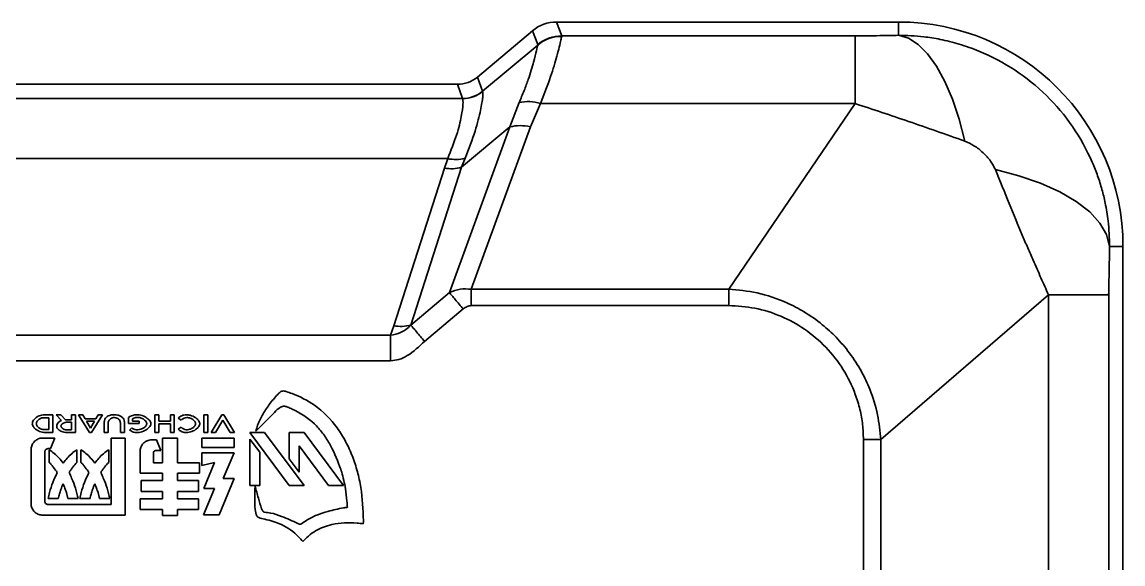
# Model space of a CAD drawing. Header units: millimetres. Extents: x 0 to 420, y 0 to 297.
# Drawn here: x 267.987 to 268.87, y 151.552 to 151.987 of the extents above; entities that cross this region are included whole.
import ezdxf

# ---------------------------------------------------------------- set-up
doc = ezdxf.new("R2010")
doc.units = ezdxf.units.MM

msp = doc.modelspace()

# ---------------------------------------------------------------- linework, layer by layer
at = {"color": 7, "linetype": 'Continuous', "lineweight": 35}
for p, q in [((268.41972, 151.97616), (268.41567, 151.9873)), ((268.68976, 151.9873), (268.41567, 151.9873)), ((268.68976, 151.97664), (268.68976, 151.9873)), ((268.39641, 151.98029), (268.35214, 151.94314)), ((268.39641, 151.98029), (268.40046, 151.96915)), ((268.41972, 151.97616), (268.41971, 151.97576)), ((268.41972, 151.97616), (268.65514, 151.97616)), ((268.65514, 151.92185), (268.65514, 151.97616)), ((268.40046, 151.96883), (268.35628, 151.93176)), ((268.40046, 151.96915), (268.40046, 151.96883)), ((268.35214, 151.94314), (268.35628, 151.93176)), ((268.33609, 151.9373), (267.92344, 151.9373)), ((268.33609, 151.9373), (268.34023, 151.92592)), ((268.35628, 151.93176), (268.35632, 151.93167)), ((268.34027, 151.92582), (267.91925, 151.92582)), ((268.34027, 151.92582), (268.34023, 151.92592)), ((268.37811, 151.90316), (268.38551, 151.92266)), ((268.40278, 151.92185), (268.39459, 151.90329)), ((268.65514, 151.92185), (268.40278, 151.92185)), ((268.55362, 151.77296), (268.65514, 151.92185)), ((268.3297, 151.77017), (268.37811, 151.90316)), ((268.37811, 151.90316), (268.33942, 151.8707)), ((268.39459, 151.90329), (268.34716, 151.77296)), ((268.32833, 151.87768), (267.9312, 151.87768)), ((268.285, 151.74361), (268.32569, 151.87013)), ((268.33942, 151.8707), (268.29874, 151.74418)), ((268.32569, 151.87013), (268.32833, 151.87768)), ((268.34231, 151.87796), (268.33942, 151.8707)), ((268.85907, 151.8073), (268.86976, 151.8073)), ((268.86976, 151.53684), (268.86976, 151.8073)), ((268.55362, 151.77296), (268.34716, 151.77296)), ((268.34716, 151.77296), (268.34716, 151.75977)), ((268.55362, 151.75977), (268.55362, 151.77296)), ((268.3297, 151.77017), (268.29874, 151.74418)), ((268.67558, 151.65232), (268.81007, 151.76843)), ((268.81007, 151.5202), (268.81007, 151.76843)), ((268.85837, 151.76843), (268.85837, 151.54103)), ((268.34069, 151.75707), (268.30973, 151.73109)), ((268.55362, 151.75977), (268.34716, 151.75977)), ((268.28253, 151.73591), (268.285, 151.74361)), ((268.28253, 151.73591), (267.977, 151.73591)), ((268.28253, 151.71558), (268.28253, 151.73591)), ((268.28253, 151.71558), (267.977, 151.71558)), ((268.00399, 151.672), (268.01163, 151.672)), ((268.00428, 151.66983), (268.00848, 151.66983)), ((268.00848, 151.66983), (268.00848, 151.66023)), ((268.01163, 151.672), (268.01163, 151.65805)), ((268.01429, 151.672), (268.01818, 151.672)), ((268.01875, 151.66765), (268.01429, 151.672)), ((268.01818, 151.672), (268.02196, 151.66813)), ((268.02285, 151.66815), (268.02669, 151.66815)), ((268.02669, 151.672), (268.02992, 151.672)), ((268.02669, 151.66815), (268.02669, 151.672)), ((268.02992, 151.672), (268.02992, 151.65805)), ((268.03231, 151.672), (268.0357, 151.672)), ((268.04105, 151.65805), (268.03231, 151.672)), ((268.0357, 151.672), (268.03753, 151.66892)), ((268.03753, 151.66892), (268.04625, 151.66892)), ((268.03866, 151.66694), (268.0451, 151.66694)), ((268.04189, 151.66148), (268.03866, 151.66694)), ((268.0451, 151.66694), (268.04189, 151.66148)), ((268.05145, 151.672), (268.04271, 151.65805)), ((268.04625, 151.66892), (268.04804, 151.672)), ((268.04804, 151.672), (268.05145, 151.672)), ((268.05295, 151.65805), (268.05295, 151.6664)), ((268.06905, 151.6664), (268.06905, 151.65805)), ((268.07242, 151.66514), (268.07242, 151.6701)), ((268.07567, 151.66892), (268.07567, 151.66714)), ((268.07567, 151.66714), (268.08088, 151.66714)), ((268.08088, 151.66714), (268.08088, 151.66514)), ((268.09356, 151.672), (268.09671, 151.672)), ((268.09356, 151.65805), (268.09356, 151.672)), ((268.09671, 151.672), (268.09671, 151.66704)), ((268.09671, 151.66704), (268.10593, 151.66704)), ((268.10593, 151.672), (268.10908, 151.672)), ((268.10593, 151.66704), (268.10593, 151.672)), ((268.10908, 151.672), (268.10908, 151.65805)), ((268.1146, 151.66795), (268.11211, 151.66949)), ((268.1328, 151.65805), (268.1328, 151.672)), ((268.1328, 151.672), (268.13606, 151.672)), ((268.13606, 151.672), (268.13606, 151.65805)), ((268.13869, 151.65805), (268.1473, 151.672)), ((268.14809, 151.66797), (268.14221, 151.65805)), ((268.1473, 151.672), (268.14885, 151.672)), ((268.15395, 151.65805), (268.14809, 151.66797)), ((268.14885, 151.672), (268.15747, 151.65805)), ((268.00848, 151.66023), (268.0046, 151.66023)), ((268.01163, 151.65805), (268.0046, 151.65805)), ((268.02992, 151.65805), (268.02193, 151.65805)), ((268.02669, 151.66011), (268.02243, 151.66011)), ((268.02298, 151.66619), (268.02669, 151.66619)), ((268.02669, 151.66619), (268.02669, 151.66011)), ((268.04271, 151.65805), (268.04105, 151.65805)), ((268.05611, 151.65805), (268.05295, 151.65805)), ((268.05611, 151.66581), (268.05611, 151.65805)), ((268.0659, 151.65805), (268.0659, 151.66581)), ((268.06905, 151.65805), (268.0659, 151.65805)), ((268.08088, 151.66514), (268.07242, 151.66514)), ((268.0731, 151.65993), (268.07512, 151.66159)), ((268.09671, 151.65805), (268.09356, 151.65805)), ((268.09671, 151.66498), (268.09671, 151.65805)), ((268.10593, 151.66498), (268.09671, 151.66498)), ((268.10593, 151.65805), (268.10593, 151.66498)), ((268.10908, 151.65805), (268.10593, 151.65805)), ((268.11211, 151.66058), (268.1146, 151.66213)), ((268.13606, 151.65805), (268.1328, 151.65805)), ((268.14221, 151.65805), (268.13869, 151.65805)), ((268.15747, 151.65805), (268.15395, 151.65805)), ((268.16972, 151.65802), (268.18156, 151.65802)), ((268.20129, 151.61545), (268.16972, 151.65802)), ((268.18156, 151.65802), (268.21313, 151.61545)), ((268.20129, 151.65802), (268.21313, 151.65802)), ((268.20129, 151.63673), (268.20129, 151.65802)), ((268.21313, 151.65802), (268.2447, 151.61545)), ((268.00368, 151.65349), (268.01337, 151.65349)), ((268.01337, 151.65349), (268.00986, 151.645)), ((268.05856, 151.65349), (268.06962, 151.65349)), ((268.05856, 151.60016), (268.05856, 151.65349)), ((268.06962, 151.65349), (268.06962, 151.59167)), ((268.09097, 151.65203), (268.09474, 151.65203)), ((268.09474, 151.65203), (268.09843, 151.64363)), ((268.09963, 151.65349), (268.11155, 151.65349)), ((268.09963, 151.63362), (268.09963, 151.65349)), ((268.11155, 151.65349), (268.11155, 151.63362)), ((268.13118, 151.64585), (268.13118, 151.65348)), ((268.13118, 151.65348), (268.15716, 151.65348)), ((268.15716, 151.65348), (268.15716, 151.64585)), ((268.16972, 151.61545), (268.16972, 151.6527)), ((268.16972, 151.6527), (268.17761, 151.64206)), ((268.66165, 151.65232), (268.67558, 151.65232)), ((268.66165, 151.43981), (268.66165, 151.65232)), ((268.67558, 151.43981), (268.67558, 151.65232)), ((267.99425, 151.6011), (267.99425, 151.64415)), ((268.00531, 151.64234), (268.00531, 151.60282)), ((268.00986, 151.645), (268.00805, 151.645)), ((268.00883, 151.63394), (268.00883, 151.64415)), ((268.03103, 151.64415), (268.03103, 151.63394)), ((268.03429, 151.63394), (268.03429, 151.64415)), ((268.0565, 151.64415), (268.0565, 151.63394)), ((268.08162, 151.62522), (268.08162, 151.64269)), ((268.09234, 151.64123), (268.09234, 151.63362)), ((268.09843, 151.64363), (268.095, 151.64363)), ((268.15716, 151.64585), (268.13118, 151.64585)), ((268.13118, 151.64176), (268.15716, 151.64176)), ((268.13118, 151.63157), (268.13118, 151.64176)), ((268.15716, 151.64176), (268.14833, 151.62091)), ((268.17761, 151.64206), (268.17761, 151.61545)), ((268.23286, 151.61545), (268.20918, 151.64738)), ((268.20918, 151.64738), (268.20918, 151.62609)), ((268.09234, 151.63362), (268.09963, 151.63362)), ((268.11155, 151.63362), (268.12929, 151.63362)), ((268.12929, 151.63362), (268.12929, 151.62522)), ((268.14138, 151.63396), (268.13118, 151.63157)), ((268.13289, 151.61311), (268.14138, 151.63396)), ((268.20918, 151.62609), (268.20129, 151.63673)), ((268.09963, 151.62522), (268.08162, 151.62522)), ((268.09963, 151.61946), (268.09963, 151.62522)), ((268.11155, 151.62522), (268.11155, 151.61946)), ((268.12929, 151.62522), (268.11155, 151.62522)), ((268.08248, 151.61946), (268.09963, 151.61946)), ((268.08248, 151.61072), (268.08248, 151.61946)), ((268.11155, 151.61946), (268.12844, 151.61946)), ((268.12844, 151.61946), (268.12844, 151.61072)), ((268.15716, 151.62091), (268.14516, 151.59184)), ((268.14833, 151.62091), (268.15716, 151.62091)), ((268.17761, 151.61545), (268.16972, 151.61545)), ((268.21313, 151.61545), (268.20129, 151.61545)), ((268.2447, 151.61545), (268.23286, 151.61545)), ((268.01611, 151.60487), (268.00797, 151.60487)), ((268.03198, 151.60487), (268.02375, 151.60487)), ((268.04158, 151.60487), (268.03335, 151.60487)), ((268.05736, 151.60487), (268.04921, 151.60487)), ((268.08162, 151.60462), (268.09963, 151.60462)), ((268.08162, 151.59622), (268.08162, 151.60462)), ((268.09963, 151.61072), (268.08248, 151.61072)), ((268.09963, 151.60462), (268.09963, 151.61072)), ((268.11155, 151.61072), (268.11155, 151.60462)), ((268.12844, 151.61072), (268.11155, 151.61072)), ((268.11155, 151.60462), (268.12852, 151.60462)), ((268.12852, 151.60462), (268.12852, 151.59622)), ((268.13255, 151.59184), (268.14138, 151.61311)), ((268.14138, 151.61311), (268.13289, 151.61311)), ((268.00805, 151.60016), (268.05856, 151.60016)), ((268.09963, 151.59622), (268.08162, 151.59622)), ((268.09963, 151.59133), (268.09963, 151.59622)), ((268.11155, 151.59622), (268.11155, 151.59133)), ((268.12852, 151.59622), (268.11155, 151.59622)), ((268.06962, 151.59167), (268.00368, 151.59167)), ((268.11155, 151.59133), (268.09963, 151.59133)), ((268.14516, 151.59184), (268.13255, 151.59184))]:
    msp.add_line(p, q, dxfattribs=at)
at = {"color": 7, "linetype": 'Continuous', "lineweight": 35, "flags": 128}
for points in [[(268.74288, 151.89177), (268.73837, 151.90938), (268.73304, 151.92544), (268.72699, 151.93969), (268.72032, 151.95189), (268.71314, 151.96183), (268.70557, 151.96934), (268.69773, 151.97431), (268.68976, 151.97664)], [(268.76746, 151.86895), (268.78637, 151.86398), (268.80369, 151.85796), (268.8191, 151.85102), (268.83231, 151.84328), (268.84309, 151.83487), (268.85123, 151.82597), (268.85659, 151.81672), (268.85907, 151.8073)]]:
    msp.add_lwpolyline(points, dxfattribs=at)
at = {"color": 7, "linetype": 'Continuous', "lineweight": 35}
for centre, radius, start, end in [((268.68976, 151.8073), 0.18, 360, 90), ((268.41975, 151.94611), 0.03004, 90.05864, 129.94136), ((268.41964, 151.94576), 0.03, 89.85901, 129.74994), ((268.34021, 151.95095), 0.02504, 270.05864, 309.94136), ((268.34023, 151.95086), 0.02504, 270.09326, 309.96431), ((268.39266, 151.89041), 0.03303, 72.15722, 102.50189), ((268.38663, 151.86785), 0.03632, 77.33678, 103.57014), ((268.33134, 151.89976), 0.03016, 259.20339, 285.55031), ((268.33474, 151.9062), 0.02923, 257.33552, 285.00616), ((268.29065, 151.77324), 0.03016, 259.20334, 285.55039)]:
    msp.add_arc(centre, radius, start, end, dxfattribs=at)
for centre, major_axis, start_param, end_param in [((268.4157, 151.95726), (0.01028, -0.02823), 2.793026, 3.49016), ((268.33606, 151.96233), (0.00856, -0.02353), 5.934618, 6.631752)]:
    msp.add_ellipse(centre, major_axis=major_axis, ratio=0.998448, start_param=start_param, end_param=end_param, dxfattribs=at)
for points, knots in [([(268.41971, 151.97576), (268.41953, 151.97491), (268.41916, 151.97323), (268.41785, 151.96765), (268.41604, 151.9606), (268.41372, 151.95246), (268.41004, 151.94052), (268.40572, 151.9294), (268.40278, 151.92185)], [0, 0, 0, 0, 0.1663954, 0.3268016, 0.4799251, 0.6101743, 0.735331, 1, 1, 1, 1]), ([(268.65514, 151.97616), (268.65786, 151.97617), (268.66457, 151.9762), (268.67621, 151.97636), (268.68486, 151.97654), (268.68976, 151.97664)], [0, 0, 0, 0, 0.2265988, 0.561025, 1, 1, 1, 1]), ([(268.68976, 151.97664), (268.69654, 151.97642), (268.70773, 151.97605), (268.72396, 151.97338), (268.7388, 151.96971), (268.75935, 151.96244), (268.78364, 151.94959), (268.80908, 151.92903), (268.83017, 151.90397), (268.8427, 151.88134), (268.84953, 151.86395), (268.85297, 151.85303), (268.85589, 151.84097), (268.85847, 151.82577), (268.85885, 151.8141), (268.85907, 151.8073)], [0, 0, 0, 0, 0.076443, 0.126237, 0.185346, 0.248673, 0.371897, 0.493418, 0.615548, 0.739261, 0.783292, 0.826338, 0.868398, 0.923222, 1, 1, 1, 1]), ([(268.38551, 151.92266), (268.38693, 151.92591), (268.3898, 151.93248), (268.39294, 151.94115), (268.39543, 151.94886), (268.3978, 151.9572), (268.39973, 151.96521), (268.40021, 151.96761), (268.40046, 151.96883)], [0, 0, 0, 0, 0.128995, 0.260465, 0.386664, 0.51504, 0.752772, 1, 1, 1, 1]), ([(268.35632, 151.93167), (268.35647, 151.93051), (268.35677, 151.92822), (268.35489, 151.9169), (268.35098, 151.90048), (268.34522, 151.88553), (268.34231, 151.87796)], [0, 0, 0, 0, 0.2474427, 0.4865597, 0.7402703, 1, 1, 1, 1]), ([(268.32833, 151.87768), (268.33094, 151.88426), (268.33615, 151.89743), (268.33943, 151.91203), (268.34092, 151.92251), (268.3405, 151.92468), (268.34027, 151.92582)], [0, 0, 0, 0, 0.249344, 0.4990448, 0.7372951, 1, 1, 1, 1]), ([(268.74288, 151.89177), (268.72785, 151.89709), (268.69861, 151.90743), (268.66936, 151.91713), (268.65514, 151.92185)], [0, 0, 0, 0, 0.513929, 1, 1, 1, 1]), ([(268.76746, 151.86895), (268.76626, 151.87126), (268.7637, 151.87621), (268.75766, 151.88261), (268.75071, 151.88824), (268.7454, 151.89063), (268.74288, 151.89177)], [0, 0, 0, 0, 0.228464, 0.490672, 0.757738, 1, 1, 1, 1]), ([(268.81007, 151.76843), (268.80806, 151.77291), (268.80401, 151.78197), (268.79835, 151.79468), (268.79333, 151.80619), (268.78687, 151.8213), (268.77816, 151.84249), (268.77114, 151.85986), (268.76746, 151.86895)], [0, 0, 0, 0, 0.140816, 0.284488, 0.382285, 0.482496, 0.729213, 1, 1, 1, 1]), ([(268.85907, 151.8073), (268.85886, 151.79836), (268.85859, 151.78717), (268.85842, 151.77437), (268.85838, 151.77047), (268.85838, 151.76898), (268.85837, 151.76843)], [0, 0, 0, 0, 0.712288, 0.891315, 0.960245, 1, 1, 1, 1]), ([(268.34716, 151.77296), (268.34415, 151.77313), (268.33797, 151.77348), (268.3325, 151.77129), (268.3297, 151.77017)], [0, 0, 0, 0, 0.487848, 1, 1, 1, 1]), ([(268.67558, 151.65232), (268.67493, 151.65893), (268.67356, 151.67274), (268.6678, 151.69102), (268.66003, 151.70759), (268.65102, 151.72162), (268.64031, 151.73415), (268.62815, 151.74534), (268.61487, 151.75467), (268.59751, 151.7637), (268.57722, 151.7707), (268.56125, 151.77223), (268.55362, 151.77296)], [0, 0, 0, 0, 0.105818, 0.221247, 0.303726, 0.397637, 0.486458, 0.56599, 0.660847, 0.744444, 0.877991, 1, 1, 1, 1]), ([(268.34069, 151.75707), (268.33961, 151.75836), (268.33742, 151.76098), (268.33433, 151.76466), (268.33161, 151.7679), (268.33033, 151.76942), (268.3297, 151.77017)], [0, 0, 0, 0, 0.245849, 0.500001, 0.754152, 1, 1, 1, 1]), ([(268.81007, 151.76843), (268.81679, 151.76843), (268.83036, 151.76843), (268.84503, 151.76843), (268.85523, 151.76843), (268.85733, 151.76843), (268.85837, 151.76843)], [0, 0, 0, 0, 0.247804, 0.5, 0.752196, 1, 1, 1, 1]), ([(268.85816, 151.76843), (268.85818, 151.7685), (268.85823, 151.76864), (268.85831, 151.76934), (268.85835, 151.77008), (268.85838, 151.77061)], [0, 0, 0, 0, 0.207126, 0.438229, 1, 1, 1, 1]), ([(268.34069, 151.75707), (268.3417, 151.75781), (268.34319, 151.75889), (268.34547, 151.75966), (268.34661, 151.75973), (268.34716, 151.75977)], [0, 0, 0, 0, 0.521782, 0.769325, 1, 1, 1, 1]), ([(268.66165, 151.65232), (268.66151, 151.6563), (268.66123, 151.66439), (268.65903, 151.67656), (268.65444, 151.69173), (268.64594, 151.70914), (268.63202, 151.72683), (268.61509, 151.74128), (268.59575, 151.75181), (268.57503, 151.75851), (268.56067, 151.75936), (268.55362, 151.75977)], [0, 0, 0, 0, 0.070722, 0.143758, 0.21913, 0.352151, 0.485358, 0.616819, 0.745052, 0.874872, 1, 1, 1, 1]), ([(268.29874, 151.74418), (268.29745, 151.74291), (268.29505, 151.74055), (268.28955, 151.73748), (268.28527, 151.73653), (268.28253, 151.73591)], [0, 0, 0, 0, 0.294463, 0.547852, 1, 1, 1, 1]), ([(268.30973, 151.73109), (268.30865, 151.73237), (268.30645, 151.73499), (268.30336, 151.73868), (268.30064, 151.74191), (268.29937, 151.74344), (268.29874, 151.74418)], [0, 0, 0, 0, 0.245848, 0.5, 0.754152, 1, 1, 1, 1]), ([(268.30973, 151.73109), (268.3054, 151.72692), (268.29929, 151.72103), (268.28951, 151.71623), (268.28478, 151.71579), (268.28253, 151.71558)], [0, 0, 0, 0, 0.558619, 0.78934, 1, 1, 1, 1]), ([(268.17454, 151.65898), (268.17496, 151.6606), (268.17623, 151.66546), (268.18028, 151.67298), (268.18583, 151.68172), (268.19057, 151.68688), (268.19296, 151.68949)], [0, 0, 0, 0, 0.138868, 0.417722, 0.706333, 1, 1, 1, 1]), ([(268.19296, 151.68949), (268.19347, 151.68996), (268.19433, 151.69075), (268.19594, 151.69129), (268.19742, 151.69124), (268.19837, 151.69097), (268.19885, 151.69083)], [0, 0, 0, 0, 0.319453, 0.543111, 0.766311, 1, 1, 1, 1]), ([(268.19885, 151.69083), (268.20043, 151.6903), (268.20837, 151.68762), (268.22361, 151.67972), (268.23764, 151.66547), (268.24673, 151.6508), (268.25213, 151.63895), (268.25609, 151.62656), (268.25983, 151.60938), (268.2604, 151.59616), (268.26078, 151.58726)], [0, 0, 0, 0, 0.03865, 0.194338, 0.392706, 0.493149, 0.593544, 0.693896, 0.794211, 1, 1, 1, 1]), ([(268.24333, 151.62613), (268.24279, 151.62771), (268.24009, 151.63561), (268.2354, 151.6464), (268.22818, 151.65766), (268.21914, 151.66818), (268.20883, 151.67426), (268.20046, 151.6782), (268.19785, 151.67906), (268.19575, 151.67898), (268.19275, 151.67756), (268.1858, 151.67056), (268.17943, 151.66401), (268.17454, 151.65898)], [0, 0, 0, 0, 0.048169, 0.241379, 0.33788, 0.433916, 0.639701, 0.675797, 0.701807, 0.718369, 0.734888, 0.796355, 1, 1, 1, 1]), ([(268.0046, 151.65805), (268.00375, 151.65814), (268.00152, 151.65839), (267.99869, 151.65989), (267.99655, 151.66179), (267.99554, 151.66343), (267.99519, 151.66487), (267.99541, 151.66636), (267.99638, 151.66817), (267.99848, 151.67016), (268.00119, 151.67169), (268.00324, 151.67192), (268.00399, 151.672)], [0, 0, 0, 0, 0.103068, 0.272975, 0.380129, 0.450745, 0.504132, 0.557726, 0.630958, 0.750137, 0.907593, 1, 1, 1, 1]), ([(268.0046, 151.66023), (268.004, 151.6603), (268.00253, 151.66048), (268.00065, 151.66154), (267.99926, 151.66286), (267.99861, 151.66402), (267.99842, 151.66504), (267.99862, 151.66612), (267.99937, 151.66741), (268.0008, 151.66869), (268.00255, 151.66964), (268.00379, 151.66977), (268.00428, 151.66983)], [0, 0, 0, 0, 0.107522, 0.269023, 0.38047, 0.452163, 0.50862, 0.565188, 0.646662, 0.775363, 0.910485, 1, 1, 1, 1]), ([(268.02193, 151.65805), (268.02116, 151.65814), (268.0193, 151.65835), (268.01714, 151.65947), (268.01565, 151.66083), (268.01499, 151.66192), (268.01478, 151.66299), (268.01497, 151.66415), (268.01571, 151.66554), (268.01699, 151.6669), (268.0182, 151.66742), (268.01875, 151.66765)], [0, 0, 0, 0, 0.147974, 0.353463, 0.450206, 0.530143, 0.591907, 0.65363, 0.750939, 0.887099, 1, 1, 1, 1]), ([(268.02196, 151.66813), (268.02203, 151.66813), (268.02218, 151.66814), (268.02248, 151.66815), (268.0227, 151.66815), (268.02285, 151.66815)], [0, 0, 0, 0, 0.253407, 0.506797, 1, 1, 1, 1]), ([(268.05295, 151.6664), (268.053, 151.66683), (268.0531, 151.66787), (268.0539, 151.6694), (268.05525, 151.67081), (268.05746, 151.6719), (268.06064, 151.67224), (268.06387, 151.67209), (268.06653, 151.67101), (268.06805, 151.66951), (268.06891, 151.66789), (268.06901, 151.66681), (268.06905, 151.6664)], [0, 0, 0, 0, 0.057396, 0.142461, 0.228893, 0.320305, 0.471061, 0.658867, 0.756094, 0.853964, 0.944424, 1, 1, 1, 1]), ([(268.0659, 151.66581), (268.06586, 151.66616), (268.06577, 151.66695), (268.06503, 151.66814), (268.06382, 151.6692), (268.06217, 151.66993), (268.0604, 151.67003), (268.05872, 151.66949), (268.05738, 151.66857), (268.05649, 151.66743), (268.05614, 151.66647), (268.05611, 151.66596), (268.05611, 151.66581)], [0, 0, 0, 0, 0.075155, 0.16832, 0.291124, 0.415852, 0.54785, 0.661465, 0.788026, 0.890381, 0.967538, 1, 1, 1, 1]), ([(268.07242, 151.6701), (268.07394, 151.67089), (268.07664, 151.67227), (268.08142, 151.67227), (268.08533, 151.67085), (268.08818, 151.66893), (268.08964, 151.66725), (268.09025, 151.66594), (268.09035, 151.66472), (268.08999, 151.66343), (268.08885, 151.66174), (268.08617, 151.65963), (268.08242, 151.65805), (268.07823, 151.65771), (268.0752, 151.65859), (268.07364, 151.65959), (268.0731, 151.65993)], [0, 0, 0, 0, 0.120432, 0.213162, 0.331684, 0.413005, 0.455865, 0.488872, 0.514902, 0.540892, 0.583063, 0.658706, 0.781016, 0.867724, 0.954736, 1, 1, 1, 1]), ([(268.07512, 151.66159), (268.07585, 151.66116), (268.07729, 151.66031), (268.07979, 151.65996), (268.08233, 151.66046), (268.08443, 151.66148), (268.08595, 151.66271), (268.08672, 151.66378), (268.08703, 151.66477), (268.08696, 151.66573), (268.08641, 151.66687), (268.08503, 151.66831), (268.08284, 151.66956), (268.08009, 151.67026), (268.07763, 151.66988), (268.07625, 151.6692), (268.07567, 151.66892)], [0, 0, 0, 0, 0.08987, 0.176538, 0.263027, 0.362446, 0.423179, 0.470099, 0.500982, 0.532068, 0.57022, 0.633522, 0.742023, 0.836258, 0.931198, 1, 1, 1, 1]), ([(268.11211, 151.66949), (268.11308, 151.67022), (268.115, 151.67167), (268.11853, 151.67237), (268.12242, 151.67181), (268.12569, 151.67031), (268.12805, 151.66834), (268.12913, 151.66681), (268.12955, 151.66539), (268.12943, 151.66402), (268.12863, 151.66241), (268.12663, 151.66038), (268.12325, 151.65851), (268.11917, 151.65761), (268.11546, 151.65831), (268.1133, 151.65954), (268.11229, 151.66042), (268.11211, 151.66058)], [0, 0, 0, 0, 0.0851898, 0.1689633, 0.2461857, 0.3609459, 0.4182105, 0.4624632, 0.4917446, 0.5212139, 0.5573808, 0.6170712, 0.7200168, 0.8276822, 0.9052049, 0.9826242, 1, 1, 1, 1]), ([(268.1146, 151.66213), (268.11519, 151.66163), (268.11635, 151.66064), (268.11856, 151.66004), (268.12104, 151.66023), (268.12331, 151.66118), (268.12501, 151.66251), (268.12586, 151.6637), (268.1262, 151.66471), (268.12613, 151.66573), (268.12556, 151.6669), (268.12421, 151.66829), (268.12197, 151.66954), (268.1193, 151.6701), (268.1169, 151.66961), (268.11545, 151.66876), (268.11477, 151.66811), (268.1146, 151.66795)], [0, 0, 0, 0, 0.079836, 0.158698, 0.232948, 0.337554, 0.41275, 0.456024, 0.489191, 0.522624, 0.56103, 0.622793, 0.723203, 0.826712, 0.901133, 0.975506, 1, 1, 1, 1]), ([(268.02243, 151.66011), (268.02202, 151.66015), (268.02129, 151.66024), (268.02047, 151.6606), (268.01991, 151.66092), (268.0195, 151.66119), (268.01913, 151.6615), (268.01871, 151.66193), (268.01837, 151.66243), (268.01822, 151.66294), (268.01823, 151.66328), (268.0183, 151.66364), (268.01848, 151.66399), (268.0188, 151.6644), (268.0191, 151.66469), (268.01943, 151.66495), (268.01977, 151.66518), (268.02013, 151.66539), (268.0205, 151.66557), (268.02088, 151.66574), (268.02127, 151.66588), (268.02167, 151.666), (268.02203, 151.66609), (268.02247, 151.66617), (268.02281, 151.66618), (268.02298, 151.66619)], [0, 0, 0, 0, 0.104931, 0.188559, 0.230252, 0.271948, 0.313654, 0.355384, 0.425825, 0.468883, 0.490273, 0.510955, 0.563746, 0.591003, 0.644663, 0.671402, 0.698138, 0.751654, 0.778385, 0.805115, 0.858613, 0.885344, 0.912077, 0.955815, 1, 1, 1, 1]), ([(267.99425, 151.64415), (267.99435, 151.64521), (267.99455, 151.64735), (267.99621, 151.65013), (267.99859, 151.65223), (268.00123, 151.65334), (268.00299, 151.65345), (268.00368, 151.65349)], [0, 0, 0, 0, 0.217033, 0.432668, 0.640579, 0.859649, 1, 1, 1, 1]), ([(268.08162, 151.64269), (268.08172, 151.64376), (268.08193, 151.64589), (268.08358, 151.64867), (268.08597, 151.65077), (268.08857, 151.65188), (268.09031, 151.65199), (268.09097, 151.65203)], [0, 0, 0, 0, 0.2182785, 0.4351494, 0.6441626, 0.864466, 1, 1, 1, 1]), ([(268.00805, 151.645), (268.00772, 151.64497), (268.00706, 151.6449), (268.00619, 151.64441), (268.00561, 151.64368), (268.00535, 151.64296), (268.00532, 151.64252), (268.00531, 151.64234)], [0, 0, 0, 0, 0.23459, 0.46963, 0.6837, 0.878789, 1, 1, 1, 1]), ([(268.00883, 151.64415), (268.01018, 151.64317), (268.01295, 151.64117), (268.01669, 151.63756), (268.01888, 151.63481), (268.01997, 151.63343)], [0, 0, 0, 0, 0.322508, 0.65906, 1, 1, 1, 1]), ([(268.01997, 151.63343), (268.02101, 151.63474), (268.02311, 151.63741), (268.02679, 151.64106), (268.02961, 151.64311), (268.03103, 151.64415)], [0, 0, 0, 0, 0.323586, 0.659323, 1, 1, 1, 1]), ([(268.03429, 151.64415), (268.03565, 151.64316), (268.0384, 151.64117), (268.0421, 151.63754), (268.04427, 151.63481), (268.04535, 151.63343)], [0, 0, 0, 0, 0.323845, 0.659773, 1, 1, 1, 1]), ([(268.04535, 151.63343), (268.04638, 151.63474), (268.04849, 151.63742), (268.05219, 151.64108), (268.05506, 151.64312), (268.0565, 151.64415)], [0, 0, 0, 0, 0.322168, 0.658364, 1, 1, 1, 1]), ([(268.095, 151.64363), (268.09463, 151.6436), (268.09401, 151.64356), (268.09322, 151.64317), (268.09268, 151.64259), (268.09239, 151.64191), (268.09235, 151.64143), (268.09234, 151.64123)], [0, 0, 0, 0, 0.2727578, 0.4578419, 0.6443533, 0.8508999, 1, 1, 1, 1]), ([(268.01526, 151.6258), (268.01432, 151.62717), (268.01287, 151.62929), (268.01069, 151.63199), (268.00945, 151.63329), (268.00883, 151.63394)], [0, 0, 0, 0, 0.481223, 0.740091, 1, 1, 1, 1]), ([(268.03103, 151.63394), (268.02991, 151.6327), (268.0282, 151.63081), (268.02614, 151.62804), (268.02517, 151.62654), (268.02469, 151.6258)], [0, 0, 0, 0, 0.484106, 0.741689, 1, 1, 1, 1]), ([(268.04064, 151.6258), (268.03971, 151.62719), (268.03829, 151.62932), (268.03611, 151.63198), (268.0349, 151.63329), (268.03429, 151.63394)], [0, 0, 0, 0, 0.48414, 0.741719, 1, 1, 1, 1]), ([(268.0565, 151.63394), (268.05536, 151.63271), (268.05362, 151.63083), (268.05158, 151.62803), (268.05057, 151.62654), (268.05007, 151.6258)], [0, 0, 0, 0, 0.482099, 0.740834, 1, 1, 1, 1]), ([(268.00797, 151.60487), (268.00831, 151.60651), (268.00925, 151.61093), (268.01159, 151.61799), (268.01403, 151.62318), (268.01526, 151.6258)], [0, 0, 0, 0, 0.22528, 0.610558, 1, 1, 1, 1]), ([(268.02469, 151.6258), (268.02541, 151.62429), (268.02736, 151.62022), (268.03005, 151.61329), (268.03133, 151.60769), (268.03198, 151.60487)], [0, 0, 0, 0, 0.225097, 0.610128, 1, 1, 1, 1]), ([(268.03335, 151.60487), (268.03369, 151.60651), (268.03463, 151.61093), (268.03697, 151.61799), (268.03941, 151.62318), (268.04064, 151.6258)], [0, 0, 0, 0, 0.225279, 0.610555, 1, 1, 1, 1]), ([(268.05007, 151.6258), (268.05079, 151.62429), (268.05274, 151.62022), (268.05543, 151.61329), (268.05671, 151.60769), (268.05736, 151.60487)], [0, 0, 0, 0, 0.225098, 0.610129, 1, 1, 1, 1]), ([(268.24793, 151.59793), (268.24778, 151.59959), (268.24736, 151.60457), (268.24659, 151.61181), (268.24511, 151.61955), (268.24392, 151.62394), (268.24333, 151.62613)], [0, 0, 0, 0, 0.174669, 0.524102, 0.761562, 1, 1, 1, 1]), ([(268.01997, 151.61688), (268.01933, 151.61534), (268.01821, 151.61263), (268.01687, 151.60862), (268.01637, 151.60613), (268.01611, 151.60487)], [0, 0, 0, 0, 0.3958448, 0.6967928, 1, 1, 1, 1]), ([(268.02375, 151.60487), (268.0234, 151.60651), (268.02279, 151.60939), (268.02135, 151.61334), (268.02043, 151.6157), (268.01997, 151.61688)], [0, 0, 0, 0, 0.397481, 0.698479, 1, 1, 1, 1]), ([(268.04535, 151.61688), (268.04475, 151.61533), (268.04368, 151.6126), (268.04233, 151.60861), (268.04183, 151.60612), (268.04158, 151.60487)], [0, 0, 0, 0, 0.396668, 0.697235, 1, 1, 1, 1]), ([(268.04921, 151.60487), (268.04885, 151.60651), (268.04821, 151.60938), (268.04672, 151.61333), (268.04581, 151.61569), (268.04535, 151.61688)], [0, 0, 0, 0, 0.397021, 0.698347, 1, 1, 1, 1]), ([(268.18167, 151.58847), (268.18, 151.58869), (268.17793, 151.58897), (268.17578, 151.59021), (268.17484, 151.59154), (268.1738, 151.5962), (268.17342, 151.60418), (268.17369, 151.61136), (268.17382, 151.61501)], [0, 0, 0, 0, 0.160025, 0.1969977, 0.234195, 0.3116862, 0.6494763, 1, 1, 1, 1]), ([(268.17382, 151.61501), (268.17428, 151.61341), (268.1752, 151.6102), (268.17688, 151.60404), (268.17824, 151.59952), (268.17911, 151.5966)], [0, 0, 0, 0, 0.2610648, 0.5221233, 1, 1, 1, 1]), ([(268.00368, 151.59167), (268.00259, 151.59178), (268.00041, 151.59199), (267.99756, 151.59367), (267.99546, 151.59609), (267.9944, 151.59871), (267.99429, 151.60043), (267.99425, 151.6011)], [0, 0, 0, 0, 0.220827, 0.440436, 0.651052, 0.864309, 1, 1, 1, 1]), ([(268.00531, 151.60282), (268.00534, 151.60251), (268.00541, 151.6019), (268.00587, 151.60108), (268.00656, 151.60051), (268.00732, 151.60021), (268.00782, 151.60018), (268.00805, 151.60016)], [0, 0, 0, 0, 0.215909, 0.431679, 0.642748, 0.836136, 1, 1, 1, 1]), ([(268.17911, 151.5966), (268.17932, 151.59615), (268.17968, 151.59532), (268.1804, 151.59452), (268.18097, 151.59409), (268.18126, 151.59402), (268.1814, 151.59399)], [0, 0, 0, 0, 0.4140445, 0.7491204, 0.8856781, 1, 1, 1, 1]), ([(268.21116, 151.58475), (268.21251, 151.58573), (268.21635, 151.5885), (268.22342, 151.59189), (268.23336, 151.59511), (268.24059, 151.59663), (268.24483, 151.59752)], [0, 0, 0, 0, 0.137822, 0.3904798, 0.6426409, 1, 1, 1, 1]), ([(268.24483, 151.59752), (268.24524, 151.5976), (268.24596, 151.59774), (268.24699, 151.59788), (268.24761, 151.59791), (268.24793, 151.59793)], [0, 0, 0, 0, 0.400257, 0.699592, 1, 1, 1, 1]), ([(268.1814, 151.59399), (268.18306, 151.59381), (268.18778, 151.59329), (268.19681, 151.5903), (268.2038, 151.58693), (268.20804, 151.5849)], [0, 0, 0, 0, 0.177002, 0.501951, 1, 1, 1, 1]), ([(268.21213, 151.57043), (268.21104, 151.57169), (268.20621, 151.57723), (268.19622, 151.58455), (268.18619, 151.58725), (268.18167, 151.58847)], [0, 0, 0, 0, 0.1389856, 0.6119172, 1, 1, 1, 1]), ([(268.26078, 151.58726), (268.26078, 151.58706), (268.26077, 151.58664), (268.26069, 151.58582), (268.26063, 151.5852), (268.2606, 151.58479)], [0, 0, 0, 0, 0.252501, 0.504816, 1, 1, 1, 1]), ([(268.20804, 151.5849), (268.20852, 151.58473), (268.20926, 151.58448), (268.21021, 151.58445), (268.21079, 151.58453), (268.21105, 151.58469), (268.21116, 151.58475)], [0, 0, 0, 0, 0.4659208, 0.7194786, 0.8846349, 1, 1, 1, 1]), ([(268.2606, 151.58479), (268.25894, 151.58494), (268.2506, 151.58569), (268.23963, 151.58546), (268.22641, 151.58159), (268.2183, 151.57685), (268.2136, 151.57197), (268.21213, 151.57043)], [0, 0, 0, 0, 0.095059, 0.477947, 0.614031, 0.878763, 1, 1, 1, 1])]:
    msp.add_open_spline(points, degree=3, knots=knots, dxfattribs=at)

doc.saveas('drawing.dxf')
